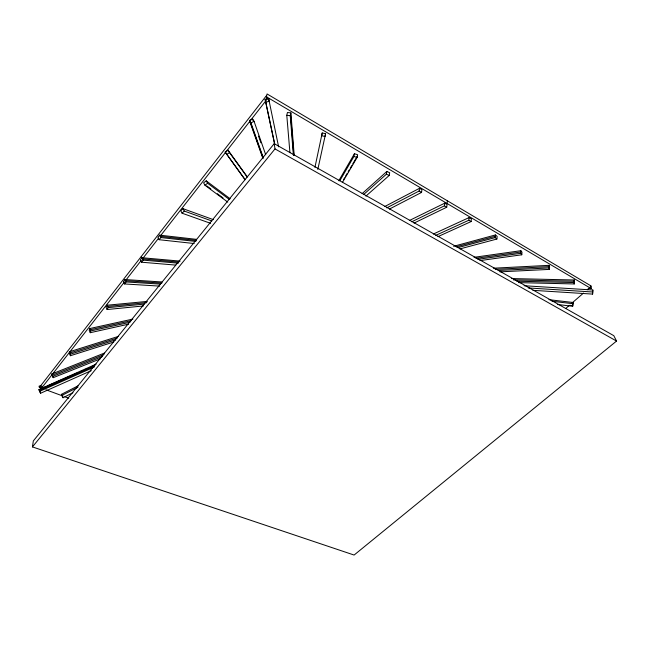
<?xml version="1.0" encoding="UTF-8"?>
<svg xmlns="http://www.w3.org/2000/svg" width="649" height="649" viewBox="0 0 649 649"><rect width="100%" height="100%" fill="white"/><g stroke="black" fill="none" stroke-linecap="round" stroke-linejoin="round"><path stroke-width="0.97" d="M557.572 304.503L572.669 306.279L573.051 302.483L548.924 299.676M572.669 306.279L573.051 302.483M588.237 288.481L591.263 288.651L591.361 286.112L267.063 93.951L266.374 96.758L266.78 98.729M532.943 290.322L592.594 294.094L592.667 292.107M524.092 285.73L592.837 290.006L592.764 291.993L528.213 287.945M518.592 282.623L574.235 283.954L574.26 279.987L511.461 278.567M574.235 283.954L574.26 279.987M499.933 271.85L549.427 269.4L548.827 267.94L548.981 265.352L493.386 268.207M549.427 269.4L549.589 266.804L548.981 265.352M479.936 260.598L521.788 254.789L521.991 252.177L520.855 250.701L474.013 257.329M521.788 254.789L520.652 253.321L520.855 250.701M592.594 294.094L592.837 290.006M459.914 248.916L496.899 239.027L497.142 236.382L495.43 234.946L453.61 246.296M496.899 239.027L495.179 237.591L495.43 234.946M437.937 236.642L471.101 221.56L471.393 218.891L469.138 217.561L433.289 234.062M435.714 235.384L468.838 220.23L469.138 217.561M447.064 203.478L447.396 200.801M414.038 223.078L446.731 207.226L447.064 204.54L444.735 203.169L409.405 220.506M411.75 221.78L444.395 205.855L444.735 203.169M389.376 209.083L421.55 192.42L421.931 189.711L419.522 188.291L384.752 206.52M386.755 207.875L419.132 191.001L419.522 188.291M32.45 446.918L33.326 440.939L274.211 143.656L613.8 335.671L616.55 341.058L354.103 555.049L32.45 446.918L274.998 148.913L274.211 143.656M365.89 196.128L389.246 175.433L389.684 172.707L386.82 171.482L362.085 193.678M363.878 194.302L386.374 174.216L386.82 171.482M342.323 182.596L357.112 157.456L357.615 154.705L354.427 153.732L338.77 180.763M339.776 180.811L353.916 156.482L354.427 153.732M325.595 133.678L325.027 136.46L321.644 135.746L322.22 132.964L325.595 133.678L317.807 169.462M314.927 167.369L322.22 132.964M293.364 155.095L290.257 115.717L290.898 112.91L287.434 112.488L286.785 115.295L289.933 152.661M132.907 319.073L89.676 328.572L89.213 330.325L90.26 332.694L128.534 324.184M90.26 332.694L90.722 330.949L89.676 328.572M147.372 301.396L107.02 305.233L106.006 307.147L107.093 309.532L143.397 305.955M107.093 309.532L108.115 307.618L107.02 305.233M343.597 179.522L344.611 177.785M345.633 176.049L347.166 173.445M348.18 171.709L349.203 169.973M350.225 168.237L351.75 165.633M352.772 163.897L357.364 156.076M40.197 386.39L266.179 95.979L267.737 98.372L160.53 235.725M162.234 281.999L124.981 279.549L123.407 281.569L124.551 283.954L159.808 286.12M196.647 239.367L159.589 235.149L157.902 237.307L159.143 239.708L194.213 243.537M41.114 388.719L124.43 281.991M125.671 280.392L141.214 260.484M143.08 258.091L158.664 238.126M124.551 283.954L126.125 281.942L160.368 284.108M180.162 261.125L141.985 257.734L140.362 259.819L141.547 262.212L143.178 260.127L178.345 263.169M159.143 239.708L160.83 237.55L195.893 241.46M213.399 219.67L182.969 208.662L180.779 210.803L182.085 213.205L210.657 223.353M182.085 213.205L184.275 211.063L211.842 220.968M565.92 308.316L568.978 305.663M572.037 303.01L583.508 293.064M587.329 289.754L590.387 287.101L590.379 285.909M230.208 198.813L206.212 180.828L203.608 182.856L204.97 185.257L227.767 202.115M204.97 185.257L207.583 183.229L229.47 199.576M245.054 179.732L225.171 152.077L228.075 150.219L247.009 176.455M226.615 154.486L229.519 152.629L247.228 177.145M262.983 158.672L249.435 120.527L252.534 118.905L254.059 121.306L265.684 154.681M263.08 157.18L250.944 122.937L254.059 121.306M72.956 392.669L63.026 397.748L61.412 394.349L78.537 385.603M61.785 395.484L77.929 387.242M91.331 370.652L40.587 393.245L39.638 391.363L38.956 389.53L96.174 364.121M39.297 390.447L94.722 365.817M39.638 391.363L94.194 367.107M42.047 388.321L45.755 386.707M47.604 385.904L72.631 375.017M74.489 374.213L78.196 372.599M80.971 371.39L82.829 370.579M84.678 369.776L87.461 368.567M92.101 366.547L94.876 365.338M40.895 385.425L39.037 386.228L39.354 387.356L42.193 388.402M39.354 387.356L42.144 386.147M104.408 353.072L51.774 373.994L53.202 377.669L100.124 358.946M52.253 375.171L103.97 354.589M53.202 377.669L52.731 376.347L102.599 356.479M118.613 336.328L69.378 351.799L69.411 353.348L70.408 355.709L113.786 341.999M69.881 352.983L117.169 338.097M70.408 355.709L70.376 354.167L115.79 339.841M456.19 246.839L495.301 236.268M458.186 247.545L495.179 237.591M90.722 330.949L130.051 322.245M90.195 329.757L131.479 320.655M274.689 144.476L265.117 99.281L268.645 98.632L278.616 146.828M265.579 102.08L269.124 101.422L268.645 98.632M475.879 258.326L520.749 252.007M477.737 259.324L520.652 253.321M108.115 307.618L144.208 304.113M107.572 306.425L146.812 302.653M495.236 269.367L548.908 266.642M498.213 270.487L548.827 267.94M513.383 279.865L574.195 281.268M516.75 281.212L574.138 282.558M125.549 280.741L161.877 283.086M141.547 262.212L175.717 265.092M142.577 258.927L178.824 262.107M160.206 236.35L196.347 240.422M552.007 301.258L573.01 303.708M569.668 305.306L572.686 305.663M286.785 115.295L290.257 115.717M353.916 156.482L357.112 157.456M45.99 389.798L63.05 396.085M64.941 396.782L68.737 398.178M386.374 174.216L389.246 175.433M274.998 148.913L616.55 341.058M419.132 191.001L421.55 192.42M444.395 205.855L446.731 207.226M468.838 220.23L471.101 221.56M266.374 96.758L591.263 288.651M206.731 185.865L210.803 188.883M217.326 193.71L223.021 197.929M225.171 152.077L244.949 179.384M249.435 120.527L250.944 122.937M228.075 150.219L229.519 152.629M206.212 180.828L207.583 183.229M61.412 394.349L63.026 397.748M182.969 208.662L184.275 211.063M159.589 235.149L160.83 237.55M38.956 389.53L40.587 393.245M141.271 256.501L143.178 260.127M124.981 279.549L126.125 281.942M69.378 351.799L70.376 354.167M51.774 373.994L52.731 376.347M250.189 121.728L263.032 157.926M252.534 118.905L253.207 120.811M258.545 136.103L260.89 142.796M265.117 99.281L274.665 143.778M290.898 112.91L294.159 154.949M290.574 114.313L293.786 155.289"/></g></svg>
